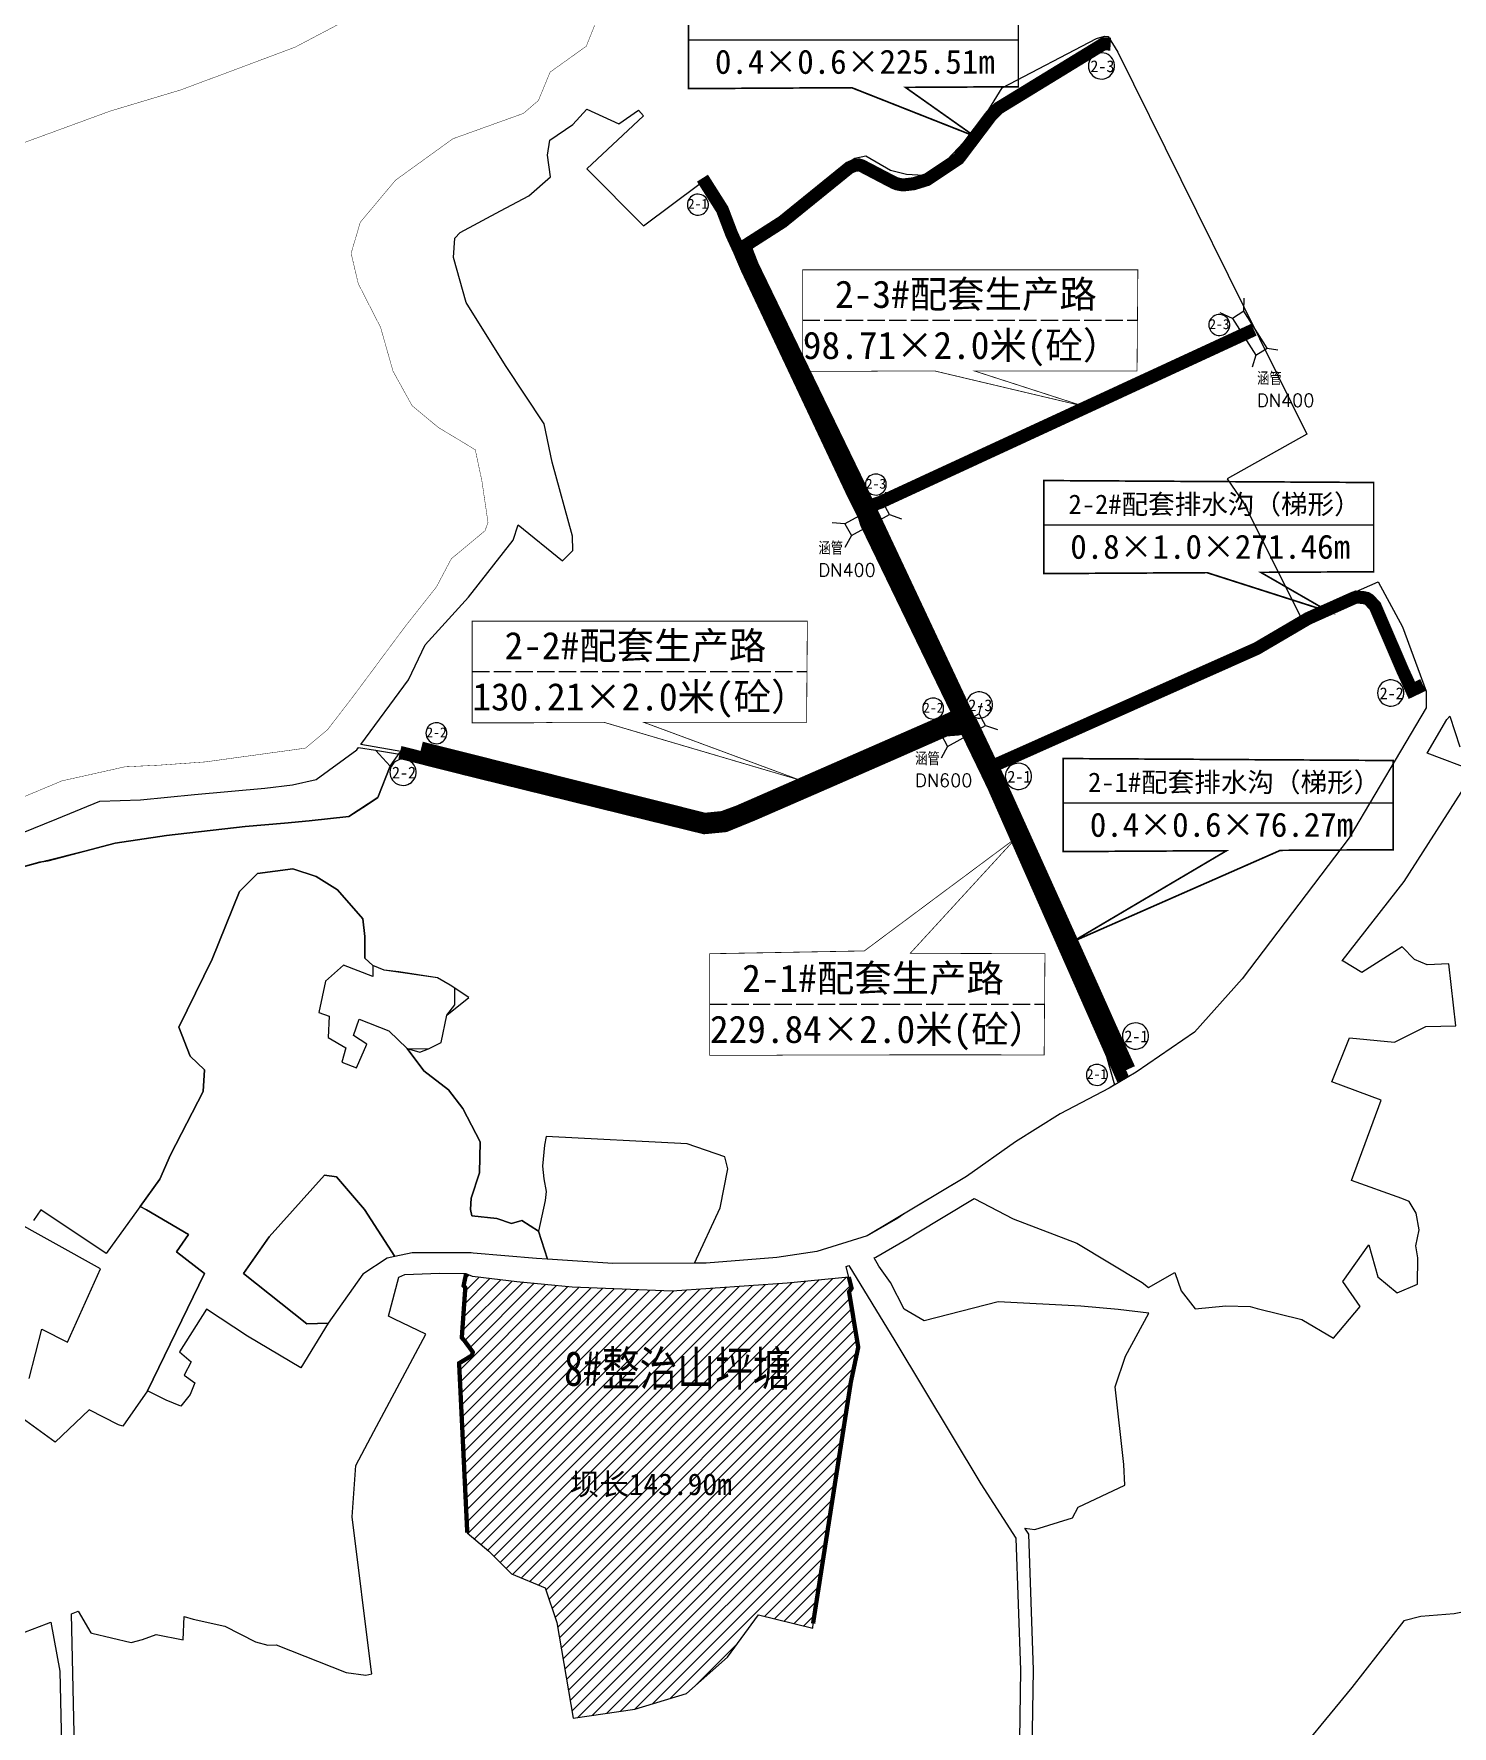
# Model space of a CAD drawing. Header units: millimetres. Extents: x 35444746 to 35449000, y 3482000 to 3488437.
# Drawn here: x 35446078.5 to 35446406.1, y 3483374.1 to 3483764.8 of the extents above; entities that cross this region are included whole.
import ezdxf
from ezdxf.enums import TextEntityAlignment as Align

# ---------------------------------------------------------------- set-up
doc = ezdxf.new("R2010")
doc.units = ezdxf.units.MM
doc.linetypes.add('X3', pattern=[5, 4, -1])
for name, color, linetype, true_color in [('0201.02格田整理', 7, 'X3', 0x99cc00), ('0203.02旱地整理', 9, 'Continuous', 0x808080), ('0204.02水田整理', 9, 'Continuous', 0x808080), ('0301.01生产道路工程标注', 6, 'X3', 0xff00ff), ('0301.02生产道路工程', 6, 'X3', 0xff00ff), ('0401.01渠道工程标注', 4, '732', 0x00ffff), ('0401.02渠道工程', 4, 'X3', 0x00ffff), ('0401.03涵管标注', 4, '732', 0x00ffff), ('0402.01山坪塘工程标注', 4, '732', 0x00ffff), ('0402.02山坪塘工程', 4, '732', 0x00ffff), ('0402.03山坪塘坝体', 4, '732', 0x00ffff)]:
    doc.layers.add(name, color=color, linetype=linetype, true_color=true_color)
doc.styles.add('FS', font='rs.shx', dxfattribs={"bigfont": 'fs.shx'})
doc.styles.add('宋体', font='')
doc.styles.get('宋体').set_extended_font_data('SimSun')
doc.linetypes.add('10421', pattern='A,2,[150,AAA.SHX,S=0.5,R=0,X=0,Y=0.5],1e-11', length=2)
doc.linetypes.add('732', pattern='A,9,-0.5,[162,AAA.SHX,S=1,R=0,X=0,Y=0],-0.5', length=10)

msp = doc.modelspace()

# ---------------------------------------------------------------- hatches: boundary and pattern name
at = {"layer": '0402.02山坪塘工程', "linetype": 'Continuous', "ltscale": 0.5}
h = msp.add_hatch(dxfattribs=at)
h.set_pattern_fill('ANSI31', color=256, scale=16, style=0)
h.set_pattern_definition([(45, (-12.1277, -26.9423), (-1.41421356237, 1.41421356237), [])])
h.paths.add_polyline_path([(35446178.343989, 3483478.473197), (35446177.776032, 3483475.77012), (35446178.168899, 3483475.301623), (35446177.359622, 3483463.754336), (35446177.942906, 3483463.106146), (35446179.903311, 3483460.432683), (35446179.68028, 3483459.639627), (35446176.739403, 3483457.859597), (35446178.62092, 3483418.720402), (35446183.618355, 3483414.479841), (35446188.833542, 3483409.257796), (35446196.577668, 3483405.965022), (35446199.323808, 3483397.952616), (35446203.104, 3483375.921), (35446217.348558, 3483377.94803), (35446229.256, 3483381.593), (35446238.723468, 3483389.968102), (35446245.876489, 3483399.7559), (35446258.403, 3483396.69), (35446258.487346, 3483397.747405), (35446267.211032, 3483453.464345), (35446268.92576, 3483461.557479), (35446266.803813, 3483474.334769), (35446267.391379, 3483475.1866), (35446266.745214, 3483477.768422), (35446252.519785, 3483476.379295), (35446225.950584, 3483474.504605), (35446202.827024, 3483475.389266), (35446190.088029, 3483476.622141), (35446184.265925, 3483477.349329), (35446179.82274, 3483477.885151)])

# ---------------------------------------------------------------- linework, layer by layer
at = {"layer": '0201.02格田整理', "color": 2, "linetype": 'ByBlock', "const_width": 0.1}
for points in [[(35446024.888, 3483720.909), (35446096.105, 3483746.99), (35446112.461, 3483751.894), (35446138.875, 3483761.776), (35446163.772, 3483774.887)], [(35446208.061, 3483766.852), (35446206.117, 3483761.984), (35446197.754, 3483756.004), (35446195.06, 3483749.461), (35446191.587, 3483746.466), (35446175.296, 3483740.614), (35446162.055, 3483731.052), (35446153.915, 3483721.346), (35446151.795, 3483714.168), (35446153.438, 3483707.167), (35446158.605, 3483697.05), (35446161.47, 3483686.945), (35446165.874, 3483678.989), (35446171.893, 3483673.985), (35446180.474, 3483668.79), (35446181.997, 3483661.621), (35446183.412, 3483652.012), (35446182.718, 3483650.095), (35446174.945, 3483643.637), (35446171.519, 3483637.157), (35446164.2, 3483627.891), (35446164.2, 3483627.891), (35446164.2, 3483627.891), (35446152.264, 3483611.843), (35446146.364, 3483604.169), (35446146.364, 3483604.169), (35446141.236, 3483599.897), (35446141.236, 3483599.897), (35446118.149, 3483596.72), (35446107.683, 3483595.979), (35446107.683, 3483595.979), (35446099.524, 3483595.581), (35446099.524, 3483595.581), (35446084.987, 3483592.332), (35446071.154, 3483586.545)]]:
    msp.add_lwpolyline(points, dxfattribs=at)
at = {"layer": '0201.02格田整理', "color": 2, "linetype": 'ByBlock'}
msp.add_lwpolyline([(35446072.624, 3483571.539), (35446081.403, 3483573.988), (35446097.308, 3483577.969), (35446099.699378, 3483578.3182), (35446109.169, 3483579.701), (35446127.312, 3483581.766), (35446136.40665, 3483582.607778), (35446142.092, 3483583.134), (35446151.296, 3483584.078), (35446155.570218, 3483586.907339), (35446157.946, 3483588.48), (35446160.8, 3483595.725), (35446163.064087, 3483598.925847), (35446165.045171, 3483598.838622), (35446153.999318, 3483600.774374), (35446165.082, 3483615.7), (35446168.909, 3483623.73), (35446178.898, 3483634.768), (35446189.209, 3483647.89), (35446190.386, 3483651.445), (35446200.63179, 3483643.121847), (35446202.98858, 3483645.548135), (35446202.892342, 3483648.849996), (35446198.246, 3483665.958), (35446196.407, 3483674.793), (35446187.421, 3483688.269), (35446178.387, 3483702.812), (35446178.387, 3483702.812), (35446178.387, 3483702.812), (35446175.472, 3483713.206), (35446175.762, 3483717.634), (35446175.762, 3483717.634), (35446175.762, 3483717.634), (35446175.762, 3483717.634), (35446176.945, 3483718.995), (35446186.309244, 3483723.959078), (35446192.87, 3483727.437), (35446197.85, 3483731.835), (35446197.116, 3483736.801), (35446197.693, 3483740.291), (35446203.022, 3483743.891), (35446206.248084, 3483747.464426), (35446213.642313, 3483744.061486), (35446218.177, 3483747.19), (35446219.299587, 3483745.945671), (35446206.229116, 3483733.694969), (35446219.306644, 3483720.499034), (35446232.406919, 3483730.316205), (35446236.633516, 3483723.822572), (35446240.532501, 3483714.394185), (35446241.925247, 3483716.151138), (35446248.917507, 3483721.153377), (35446251.363, 3483722.174), (35446264.718, 3483733.988), (35446268.153, 3483736.169), (35446270.683, 3483736.667), (35446276.348, 3483733.39), (35446280.11, 3483732.422), (35446283.987, 3483732.242), (35446288.209, 3483734.42), (35446294.467, 3483741.031), (35446296.892, 3483743.721), (35446302.202, 3483752.358), (35446323.929, 3483763.753), (35446325.841, 3483764.308), (35446326.628, 3483764.194), (35446328.864, 3483760.59), (35446372.572766, 3483672.422816), (35446354.155, 3483662.123), (35446358.014599, 3483656.43564), (35446371.002891, 3483630.347267), (35446389.006056, 3483638.331491), (35446389.006056, 3483638.331491), (35446394.641, 3483627.875), (35446400.118, 3483613.039), (35446400.118, 3483609.21587), (35446382.281703, 3483579.21746), (35446357.572, 3483546.619), (35446346.629, 3483534.32), (35446333.137, 3483525.099), (35446326.848, 3483521.377), (35446315.573, 3483515.428), (35446305.232, 3483508.976), (35446293.907, 3483500.987), (35446270.984, 3483487.28), (35446259.361, 3483483.656), (35446250.118, 3483482.308), (35446233.791, 3483480.997), (35446212.251, 3483480.87), (35446197.156, 3483481.87), (35446197.156, 3483481.87), (35446195.064219, 3483488.356811), (35446191.230717, 3483490.800559), (35446188.810885, 3483490.136308), (35446185.423782, 3483491.272638), (35446179.662414, 3483491.873345), (35446179.391708, 3483493.380365), (35446179.529822, 3483496.002448), (35446181.463421, 3483501.798627), (35446181.601535, 3483508.974851), (35446177.596223, 3483516.703108), (35446174.281514, 3483520.981252), (35446168.618832, 3483525.397386), (35446164.711663, 3483530.531607), (35446169.696353, 3483530.423332), (35446172.567966, 3483531.939183), (35446173.872026, 3483538.231819), (35446178.980504, 3483542.340307), (35446174.7027, 3483545.149201), (35446171.734689, 3483546.894467), (35446159.390231, 3483548.604213), (35446156.823567, 3483549.70336), (35446154.990226, 3483551.413107), (35446154.990226, 3483556.42026), (35446154.501333, 3483560.450406), (35446148.634682, 3483567.167306), (35446143.745785, 3483570.220446), (35446138.31308, 3483572.063395), (35446130.179079, 3483570.953205), (35446126.027178, 3483566.76906), (35446119.713947, 3483551.13557), (35446112.028238, 3483535.502098), (35446114.635896, 3483528.782439), (35446117.933279, 3483525.580182), (35446117.658777, 3483520.643289), (35446110.110334, 3483505.969753), (35446107.632, 3483500.361), (35446095.183266, 3483483.172333), (35446080.141815, 3483493.274144), (35446078.421414, 3483490.808254)], dxfattribs=at)
at = {"layer": '0203.02旱地整理', "color": 41}
for points in [[(35446308.966921, 3483358.825616), (35446309.42491, 3483387.039415), (35446308.312956, 3483418.417285), (35446307.419207, 3483419.792103), (35446309.738, 3483419.47), (35446318.429, 3483422.197), (35446319.746, 3483424.65), (35446330.468, 3483429.697), (35446330.287, 3483434.503), (35446328.282, 3483452.416), (35446330.624, 3483459.458), (35446336.05, 3483469.454), (35446328.998, 3483470.235), (35446320.365, 3483471.037), (35446301.221, 3483472.014), (35446284.16, 3483467.663), (35446279.552, 3483470.311), (35446276.383, 3483476.53), (35446273.673, 3483480.311), (35446272.596, 3483482.232), (35446272.991, 3483482.355), (35446280.666, 3483486.822), (35446282.14, 3483487.706), (35446295.679, 3483495.867), (35446304.712, 3483491.194), (35446319.417, 3483485.605), (35446334.498, 3483476.476), (35446335.998, 3483475.345), (35446342.079, 3483478.783), (35446343.535, 3483474.577), (35446346.754, 3483470.451), (35446353.823, 3483471.08), (35446359.413, 3483470.956), (35446361.053, 3483470.515), (35446371.41, 3483467.935), (35446378.704, 3483463.632), (35446384.886, 3483470.981), (35446380.816, 3483476.754), (35446386.878, 3483485.237), (35446388.972, 3483477.816), (35446393.376, 3483474.103), (35446398.123, 3483476.097), (35446398.213, 3483482.187), (35446397.73, 3483484.984), (35446398.454, 3483488.663), (35446397.827, 3483492.521), (35446396.138, 3483495.222), (35446394.497, 3483495.897), (35446382.876, 3483500.094), (35446389.727, 3483518.634), (35446378.351, 3483522.875), (35446382.382, 3483533), (35446392.818, 3483531.994), (35446400.008, 3483535.586), (35446406.953, 3483535.749), (35446405.319, 3483550.117), (35446400.335, 3483549.872), (35446397.394, 3483551.097), (35446394.534, 3483554.036), (35446385.231, 3483548.114), (35446380.915, 3483550.667), (35446380.694, 3483550.799), (35446394.992, 3483569.124), (35446411.342, 3483594.555), (35446400.306, 3483598.727), (35446404.889, 3483606.489), (35446405.607, 3483607.254), (35446407.88, 3483600.201)], [(35446308.966921, 3483358.825616), (35446309.42491, 3483387.039415), (35446308.312956, 3483418.417285), (35446307.419207, 3483419.792103), (35446309.738, 3483419.47), (35446318.429, 3483422.197), (35446319.746, 3483424.65), (35446330.468, 3483429.697), (35446330.287, 3483434.503), (35446328.282, 3483452.416), (35446330.624, 3483459.458), (35446336.05, 3483469.454), (35446328.998, 3483470.235), (35446320.365, 3483471.037), (35446301.221, 3483472.014), (35446284.16, 3483467.663), (35446279.552, 3483470.311), (35446276.383, 3483476.53), (35446273.673, 3483480.311), (35446272.596, 3483482.232), (35446272.991, 3483482.355), (35446280.666, 3483486.822), (35446282.14, 3483487.706), (35446295.679, 3483495.867), (35446304.712, 3483491.194), (35446319.417, 3483485.605), (35446334.498, 3483476.476), (35446335.998, 3483475.345), (35446342.079, 3483478.783), (35446343.535, 3483474.577), (35446346.754, 3483470.451), (35446353.823, 3483471.08), (35446359.413, 3483470.956), (35446361.053, 3483470.515), (35446371.41, 3483467.935), (35446378.704, 3483463.632), (35446384.886, 3483470.981), (35446380.816, 3483476.754), (35446386.878, 3483485.237), (35446388.972, 3483477.816), (35446393.376, 3483474.103), (35446398.123, 3483476.097), (35446398.213, 3483482.187), (35446397.73, 3483484.984), (35446398.454, 3483488.663), (35446397.827, 3483492.521), (35446396.138, 3483495.222), (35446394.497, 3483495.897), (35446382.876, 3483500.094), (35446389.727, 3483518.634), (35446378.351, 3483522.875), (35446382.382, 3483533), (35446392.818, 3483531.994), (35446400.008, 3483535.586), (35446406.953, 3483535.749), (35446405.319, 3483550.117), (35446400.335, 3483549.872), (35446397.394, 3483551.097), (35446394.534, 3483554.036), (35446385.231, 3483548.114), (35446380.915, 3483550.667), (35446380.694, 3483550.799), (35446394.992, 3483569.124), (35446411.342, 3483594.555), (35446400.306, 3483598.727), (35446404.889, 3483606.489), (35446405.607, 3483607.254), (35446407.88, 3483600.201)], [(35446075.645, 3483580.246), (35446083.851, 3483583.584), (35446093.752, 3483587.624), (35446103.125, 3483587.97), (35446115.61, 3483589.169), (35446131.878, 3483590.641), (35446138.291, 3483591.407), (35446143.727, 3483592.624), (35446153.111, 3483599.516), (35446153.485096, 3483600.045938), (35446157.424465, 3483599.419396), (35446160.8, 3483595.725), (35446157.946, 3483588.48), (35446151.296, 3483584.078), (35446142.092, 3483583.134), (35446136.406, 3483582.607), (35446127.312, 3483581.766), (35446109.169, 3483579.701), (35446097.308, 3483577.969), (35446081.812, 3483573.861), (35446079.809, 3483573.543), (35446072.624, 3483571.539)], [(35446075.645, 3483580.246), (35446083.851, 3483583.584), (35446093.752, 3483587.624), (35446103.125, 3483587.97), (35446115.61, 3483589.169), (35446131.878, 3483590.641), (35446138.291, 3483591.407), (35446143.727, 3483592.624), (35446153.111, 3483599.516), (35446153.485096, 3483600.045938), (35446157.424465, 3483599.419396), (35446160.8, 3483595.725), (35446157.946, 3483588.48), (35446151.296, 3483584.078), (35446142.092, 3483583.134), (35446136.406, 3483582.607), (35446127.312, 3483581.766), (35446109.169, 3483579.701), (35446097.308, 3483577.969), (35446081.812, 3483573.861), (35446079.809, 3483573.543), (35446072.624, 3483571.539)], [(35446604.581955, 3483390.678109), (35446595.149905, 3483386.77238), (35446575.121904, 3483381.74596), (35446568.628089, 3483379.005207), (35446564.787129, 3483380.650092), (35446559.032891, 3483388.717068), (35446545.535788, 3483397.116618), (35446536.302961, 3483402.251884), (35446520.404964, 3483407.571899), (35446503.974946, 3483413.479238), (35446491.26172, 3483410.616948), (35446477.565939, 3483408.080985), (35446461.835978, 3483404.281093), (35446457.56379, 3483403.248975), (35446435.867862, 3483400.648008), (35446428.642617, 3483401.042896), (35446422.412136, 3483399.351431), (35446418.733029, 3483400.515073), (35446415.460081, 3483401.7996), (35446406.59155, 3483399.999962), (35446398.891666, 3483399.34292), (35446394.927822, 3483398.392138), (35446382.93975, 3483382.956207), (35446366.814823, 3483363.417167)], [(35446604.581955, 3483390.678109), (35446595.149905, 3483386.77238), (35446575.121904, 3483381.74596), (35446568.628089, 3483379.005207), (35446564.787129, 3483380.650092), (35446559.032891, 3483388.717068), (35446545.535788, 3483397.116618), (35446536.302961, 3483402.251884), (35446520.404964, 3483407.571899), (35446503.974946, 3483413.479238), (35446491.26172, 3483410.616948), (35446477.565939, 3483408.080985), (35446461.835978, 3483404.281093), (35446457.56379, 3483403.248975), (35446435.867862, 3483400.648008), (35446428.642617, 3483401.042896), (35446422.412136, 3483399.351431), (35446418.733029, 3483400.515073), (35446415.460081, 3483401.7996), (35446406.59155, 3483399.999962), (35446398.891666, 3483399.34292), (35446394.927822, 3483398.392138), (35446382.93975, 3483382.956207), (35446366.814823, 3483363.417167)]]:
    msp.add_lwpolyline(points, dxfattribs=at)
for points in [[(35446156.823567, 3483549.70336), (35446156.79238, 3483547.149746), (35446150.014, 3483549.819), (35446145.89, 3483546.073), (35446144.352, 3483538.863), (35446146.747, 3483538.018), (35446146.512, 3483533.045), (35446150.58, 3483530.696), (35446149.625, 3483527.395), (35446153.062, 3483526.096), (35446155.445, 3483531.551), (35446152.382, 3483533.519), (35446153.635, 3483537.317), (35446160.486, 3483534.646), (35446164.712, 3483530.532), (35446168.61917, 3483525.397779), (35446174.281851, 3483520.981644), (35446177.596561, 3483516.703501), (35446181.601872, 3483508.975244), (35446181.463758, 3483501.79902), (35446179.530159, 3483496.00284), (35446179.392045, 3483493.380758), (35446179.662414, 3483491.873345), (35446185.423782, 3483491.272638), (35446188.810885, 3483490.136308), (35446191.230717, 3483490.800559), (35446195.064219, 3483488.356811), (35446197.156, 3483481.87), (35446194.61, 3483482.077), (35446179.983, 3483483.262), (35446179.549, 3483483.372), (35446165.878, 3483483.328), (35446161.86, 3483482.488), (35446154.883, 3483493.381), (35446148.434, 3483500.884), (35446145.675, 3483501.284), (35446132.871, 3483487.069), (35446126.95, 3483478.559), (35446141.589, 3483466.968), (35446146.496, 3483467.144), (35446140.155, 3483456.787), (35446127.89, 3483464.109), (35446118.354, 3483470.316), (35446112.169, 3483460.49), (35446114.853, 3483458.162), (35446113.232, 3483455.12), (35446115.714, 3483453.304), (35446114.599, 3483450.667), (35446112.469, 3483447.978), (35446109.076, 3483449.345), (35446104.748, 3483451.456), (35446117.941, 3483478.548), (35446111.489, 3483483.61), (35446114.229, 3483487.56), (35446104.564, 3483493.295), (35446103.073042, 3483494.06619), (35446107.632, 3483500.361), (35446110.110334, 3483505.969753), (35446117.658777, 3483520.643289), (35446117.933279, 3483525.580182), (35446114.635897, 3483528.782439), (35446112.028238, 3483535.502098), (35446119.713947, 3483551.13557), (35446126.027178, 3483566.76906), (35446130.179079, 3483570.953205), (35446138.31308, 3483572.063395), (35446143.745785, 3483570.220446), (35446148.634682, 3483567.167306), (35446154.501333, 3483560.450406), (35446154.990226, 3483556.42026), (35446154.990226, 3483551.413107)], [(35446156.823567, 3483549.70336), (35446156.79238, 3483547.149746), (35446150.014, 3483549.819), (35446145.89, 3483546.073), (35446144.352, 3483538.863), (35446146.747, 3483538.018), (35446146.512, 3483533.045), (35446150.58, 3483530.696), (35446149.625, 3483527.395), (35446153.062, 3483526.096), (35446155.445, 3483531.551), (35446152.382, 3483533.519), (35446153.635, 3483537.317), (35446160.486, 3483534.646), (35446164.712, 3483530.532), (35446168.61917, 3483525.397779), (35446174.281851, 3483520.981644), (35446177.596561, 3483516.703501), (35446181.601872, 3483508.975244), (35446181.463758, 3483501.79902), (35446179.530159, 3483496.00284), (35446179.392045, 3483493.380758), (35446179.662414, 3483491.873345), (35446185.423782, 3483491.272638), (35446188.810885, 3483490.136308), (35446191.230717, 3483490.800559), (35446195.064219, 3483488.356811), (35446197.156, 3483481.87), (35446194.61, 3483482.077), (35446179.983, 3483483.262), (35446179.549, 3483483.372), (35446165.878, 3483483.328), (35446161.86, 3483482.488), (35446154.883, 3483493.381), (35446148.434, 3483500.884), (35446145.675, 3483501.284), (35446132.871, 3483487.069), (35446126.95, 3483478.559), (35446141.589, 3483466.968), (35446146.496, 3483467.144), (35446140.155, 3483456.787), (35446127.89, 3483464.109), (35446118.354, 3483470.316), (35446112.169, 3483460.49), (35446114.853, 3483458.162), (35446113.232, 3483455.12), (35446115.714, 3483453.304), (35446114.599, 3483450.667), (35446112.469, 3483447.978), (35446109.076, 3483449.345), (35446104.748, 3483451.456), (35446117.941, 3483478.548), (35446111.489, 3483483.61), (35446114.229, 3483487.56), (35446104.564, 3483493.295), (35446103.073042, 3483494.06619), (35446107.632, 3483500.361), (35446110.110334, 3483505.969753), (35446117.658777, 3483520.643289), (35446117.933279, 3483525.580182), (35446114.635897, 3483528.782439), (35446112.028238, 3483535.502098), (35446119.713947, 3483551.13557), (35446126.027178, 3483566.76906), (35446130.179079, 3483570.953205), (35446138.31308, 3483572.063395), (35446143.745785, 3483570.220446), (35446148.634682, 3483567.167306), (35446154.501333, 3483560.450406), (35446154.990226, 3483556.42026), (35446154.990226, 3483551.413107)], [(35446161.86, 3483482.488), (35446160.141, 3483482.128), (35446154.47, 3483478.457), (35446146.496, 3483467.144), (35446141.589, 3483466.968), (35446126.95, 3483478.559), (35446132.871, 3483487.069), (35446145.675, 3483501.284), (35446148.434, 3483500.884), (35446154.883, 3483493.381)], [(35446161.86, 3483482.488), (35446160.141, 3483482.128), (35446154.47, 3483478.457), (35446146.496, 3483467.144), (35446141.589, 3483466.968), (35446126.95, 3483478.559), (35446132.871, 3483487.069), (35446145.675, 3483501.284), (35446148.434, 3483500.884), (35446154.883, 3483493.381)]]:
    msp.add_lwpolyline(points, close=True, dxfattribs=at)
at = {"layer": '0204.02水田整理', "color": 51}
for points in [[(35446072.624, 3483571.539), (35446079.809, 3483573.543), (35446081.812, 3483573.861), (35446097.308, 3483577.969), (35446109.169, 3483579.701), (35446127.312, 3483581.766), (35446136.406, 3483582.607), (35446142.092, 3483583.134), (35446151.296, 3483584.078), (35446157.946, 3483588.48), (35446160.8, 3483595.725), (35446157.424465, 3483599.419396), (35446162.966246, 3483598.537997), (35446178.141648, 3483594.709796), (35446199.927696, 3483589.344169), (35446218.669244, 3483584.71987), (35446233.339927, 3483581.114647), (35446238.27367, 3483581.592493), (35446244.672982, 3483584.204743), (35446261.545521, 3483591.548314), (35446277.776278, 3483598.645783), (35446289.215275, 3483603.68771), (35446291.93781, 3483603.903465), (35446292.791998, 3483604.079172), (35446297.772217, 3483593.790237), (35446299.353204, 3483590.483966), (35446326.111036, 3483529.097781), (35446326.298664, 3483528.716105), (35446328.131165, 3483522.160334), (35446326.848, 3483521.377), (35446315.573, 3483515.428), (35446305.232, 3483508.976), (35446293.907, 3483500.987), (35446279.404, 3483492.245), (35446278.054, 3483491.34), (35446270.984, 3483487.28), (35446259.361, 3483483.656), (35446250.118, 3483482.308), (35446233.791, 3483480.997), (35446231.361, 3483480.983), (35446231.095845, 3483480.981485), (35446237.036616, 3483493.776188), (35446238.818195, 3483502.781717), (35446238.15, 3483505.513), (35446229.447323, 3483508.526746), (35446196.823006, 3483510.179777), (35446196.456344, 3483508.225766), (35446195.967451, 3483503.340754), (35446196.334113, 3483500.409737), (35446196.823006, 3483497.47872), (35446196.578544, 3483495.402585), (35446195.064219, 3483488.356811), (35446191.230717, 3483490.800559), (35446188.810885, 3483490.136308), (35446185.423782, 3483491.272638), (35446179.662414, 3483491.873345), (35446179.392045, 3483493.380758), (35446179.530159, 3483496.00284), (35446181.463758, 3483501.79902), (35446181.601872, 3483508.975244), (35446177.596561, 3483516.703501), (35446174.281851, 3483520.981644), (35446168.61917, 3483525.397779), (35446164.712, 3483530.532), (35446167.692, 3483529.665), (35446169.696, 3483530.423), (35446172.568, 3483531.939), (35446173.872, 3483538.232), (35446175.73, 3483540.614), (35446175.720962, 3483544.464307), (35446174.7027, 3483545.149201), (35446171.734689, 3483546.894467), (35446162.81248, 3483548.237843), (35446159.390231, 3483548.604213), (35446156.823567, 3483549.70336), (35446154.990226, 3483551.413107), (35446154.990226, 3483556.42026), (35446154.501333, 3483560.450406), (35446148.634682, 3483567.167306), (35446143.745785, 3483570.220446), (35446138.31308, 3483572.063395), (35446130.179079, 3483570.953205), (35446126.027178, 3483566.76906), (35446119.713947, 3483551.13557), (35446112.028238, 3483535.502098), (35446114.635897, 3483528.782439), (35446117.933279, 3483525.580182), (35446117.658777, 3483520.643289), (35446110.110334, 3483505.969753), (35446107.632, 3483500.361), (35446103.073042, 3483494.06619), (35446104.564, 3483493.295), (35446114.229, 3483487.56), (35446111.489, 3483483.61), (35446117.941, 3483478.548), (35446104.748, 3483451.456), (35446099.042, 3483443.313), (35446098.029, 3483443.667), (35446091.267, 3483447.103), (35446083.437, 3483439.645), (35446074.931, 3483445.826)], [(35446077.437, 3483454.332), (35446080.383, 3483465.749), (35446086.275, 3483462.716), (35446093.879, 3483479.62), (35446072.04, 3483491.822)], [(35446088.669147, 3483334.45981), (35446087.232497, 3483399.977332), (35446088.744, 3483400.606), (35446091.705, 3483395.572), (35446091.901, 3483395.528), (35446101.012, 3483393.379), (35446103.608, 3483394.05), (35446106.772, 3483395.181), (35446112.985, 3483394.013), (35446113.236, 3483399.348), (35446115.3, 3483398.749), (35446122.591, 3483397.17), (35446129.69, 3483393.546), (35446132.545, 3483392.776), (35446134.474, 3483392.853), (35446150.623, 3483386.467), (35446155.2, 3483385.845), (35446156.586, 3483386.148), (35446156.429, 3483387.128), (35446152.032, 3483422.391), (35446152.86, 3483434.269), (35446157.026, 3483442.058), (35446169.071, 3483464.58), (35446161.811, 3483468.032), (35446160.418, 3483468.694), (35446162.791, 3483477.721), (35446164.212, 3483478.366), (35446172.236, 3483478.643), (35446178.359654, 3483478.547752), (35446177.776032, 3483475.77012), (35446178.168899, 3483475.301623), (35446177.359622, 3483463.754336), (35446177.942906, 3483463.106146), (35446179.903311, 3483460.432683), (35446179.68028, 3483459.639627), (35446176.739403, 3483457.859597), (35446178.62092, 3483418.720402), (35446183.618355, 3483414.479841), (35446188.833542, 3483409.257796), (35446196.577668, 3483405.965022), (35446199.323808, 3483397.952616), (35446203.104, 3483375.921), (35446217.348558, 3483377.94803), (35446229.256, 3483381.593), (35446238.723468, 3483389.968102), (35446245.876489, 3483399.7559), (35446258.403, 3483396.69), (35446258.487346, 3483397.747405), (35446267.211032, 3483453.464345), (35446268.92576, 3483461.557479), (35446266.803813, 3483474.334769), (35446267.391379, 3483475.1866), (35446266.132517, 3483480.216522), (35446266.756328, 3483480.411042), (35446277.37846, 3483462.995023), (35446297.203401, 3483430.002453), (35446305.344301, 3483417.47965), (35446306.424048, 3483387.010619), (35446305.990294, 3483360.289866)], [(35446068.404, 3483392.757), (35446081.465, 3483397.704), (35446082.442131, 3483398.073914), (35446084.522366, 3483386.726834), (35446085.724048, 3483331.923152)]]:
    msp.add_lwpolyline(points, dxfattribs=at)
at = {"layer": '0301.01生产道路工程标注'}
for p, q in [((35446256.07415, 3483698.73403, 166.192687), (35446333.322616, 3483698.754057, 166.192687)), ((35446179.743793, 3483617.582265, 733.922366), (35446256.992259, 3483617.602292, 733.922366)), ((35446234.618939, 3483540.793568, 166.192687), (35446311.867405, 3483540.813595, 166.192687))]:
    msp.add_line(p, q, dxfattribs=at)
at = {"layer": '0301.01生产道路工程标注', "linetype": 'Continuous'}
for points in [[(35446233.117074, 3483723.308373), (35446233.42896, 3483723.52507), (35446233.709564, 3483723.796258), (35446233.943034, 3483724.108946), (35446234.123321, 3483724.455036), (35446234.245756, 3483724.825564), (35446234.30717, 3483725.210934), (35446234.30597, 3483725.601165), (35446234.242189, 3483725.98615), (35446234.117478, 3483726.355919), (35446233.935066, 3483726.700894), (35446233.699679, 3483727.01214), (35446233.417412, 3483727.281598), (35446233.095577, 3483727.502287), (35446232.742508, 3483727.668493), (35446232.36735, 3483727.77591), (35446231.97982, 3483727.821756), (35446231.589953, 3483727.804844), (35446231.207849, 3483727.725613), (35446230.843402, 3483727.586113), (35446230.506051, 3483727.389959), (35446230.204536, 3483727.14223), (35446229.946662, 3483726.849342), (35446229.739111, 3483726.518882), (35446229.587257, 3483726.159407), (35446229.495033, 3483725.780229), (35446229.464828, 3483725.391166), (35446229.497425, 3483725.002297), (35446229.591978, 3483724.623692), (35446229.746039, 3483724.265158), (35446229.955618, 3483723.93598), (35446230.215287, 3483723.644683), (35446230.518321, 3483723.398812), (35446230.85687, 3483723.204736), (35446231.222168, 3483723.067479), (35446231.604753, 3483722.990599), (35446231.994715, 3483722.976084), (35446232.381957, 3483723.024312), (35446232.756447, 3483723.134033), (35446233.099054, 3483723.297895)], [(35446353.548937, 3483695.525371), (35446353.860822, 3483695.742068), (35446354.141427, 3483696.013256), (35446354.374896, 3483696.325944), (35446354.555184, 3483696.672034), (35446354.677619, 3483697.042562), (35446354.739033, 3483697.427932), (35446354.737833, 3483697.818163), (35446354.674052, 3483698.203148), (35446354.54934, 3483698.572917), (35446354.366928, 3483698.917892), (35446354.131542, 3483699.229138), (35446353.849275, 3483699.498596), (35446353.52744, 3483699.719285), (35446353.174371, 3483699.885491), (35446352.799213, 3483699.992908), (35446352.411682, 3483700.038754), (35446352.021816, 3483700.021842), (35446351.639712, 3483699.942611), (35446351.275265, 3483699.803112), (35446350.937914, 3483699.606957), (35446350.636398, 3483699.359228), (35446350.378525, 3483699.066341), (35446350.170974, 3483698.73588), (35446350.01912, 3483698.376406), (35446349.926896, 3483697.997227), (35446349.896691, 3483697.608164), (35446349.929287, 3483697.219295), (35446350.023841, 3483696.84069), (35446350.177902, 3483696.482156), (35446350.38748, 3483696.152978), (35446350.64715, 3483695.861681), (35446350.950183, 3483695.615811), (35446351.288733, 3483695.421734), (35446351.65403, 3483695.284477), (35446352.036615, 3483695.207597), (35446352.426578, 3483695.193082), (35446352.813819, 3483695.24131), (35446353.18831, 3483695.351032), (35446353.530917, 3483695.514893)], [(35446274.223727, 3483658.675548), (35446274.535613, 3483658.892246), (35446274.816218, 3483659.163433), (35446275.049687, 3483659.476121), (35446275.229974, 3483659.822211), (35446275.35241, 3483660.192739), (35446275.413824, 3483660.57811), (35446275.412624, 3483660.96834), (35446275.348843, 3483661.353325), (35446275.224131, 3483661.723095), (35446275.041719, 3483662.068069), (35446274.806332, 3483662.379316), (35446274.524066, 3483662.648773), (35446274.202231, 3483662.869463), (35446273.849161, 3483663.035668), (35446273.474003, 3483663.143085), (35446273.086473, 3483663.188931), (35446272.696607, 3483663.17202), (35446272.314502, 3483663.092788), (35446271.950055, 3483662.953289), (35446271.612705, 3483662.757134), (35446271.311189, 3483662.509405), (35446271.053316, 3483662.216518), (35446270.845764, 3483661.886057), (35446270.693911, 3483661.526583), (35446270.601687, 3483661.147404), (35446270.571482, 3483660.758341), (35446270.604078, 3483660.369472), (35446270.698631, 3483659.990868), (35446270.852692, 3483659.632334), (35446271.062271, 3483659.303155), (35446271.321941, 3483659.011858), (35446271.624974, 3483658.765988), (35446271.963524, 3483658.571911), (35446272.328821, 3483658.434655), (35446272.711406, 3483658.357774), (35446273.101369, 3483658.343259), (35446273.48861, 3483658.391488), (35446273.863101, 3483658.501209), (35446274.205708, 3483658.665071)], [(35446287.460439, 3483606.956825), (35446287.772324, 3483607.173522), (35446288.052929, 3483607.44471), (35446288.286398, 3483607.757398), (35446288.466686, 3483608.103488), (35446288.589121, 3483608.474016), (35446288.650535, 3483608.859386), (35446288.649335, 3483609.249617), (35446288.585554, 3483609.634602), (35446288.460842, 3483610.004372), (35446288.27843, 3483610.349346), (35446288.043044, 3483610.660593), (35446287.760777, 3483610.93005), (35446287.438942, 3483611.15074), (35446287.085873, 3483611.316945), (35446286.710715, 3483611.424362), (35446286.323184, 3483611.470208), (35446285.933318, 3483611.453297), (35446285.551214, 3483611.374065), (35446285.186767, 3483611.234566), (35446284.849416, 3483611.038411), (35446284.5479, 3483610.790682), (35446284.290027, 3483610.497795), (35446284.082476, 3483610.167334), (35446283.930622, 3483609.80786), (35446283.838398, 3483609.428681), (35446283.808193, 3483609.039618), (35446283.840789, 3483608.650749), (35446283.935343, 3483608.272144), (35446284.089404, 3483607.913611), (35446284.298982, 3483607.584432), (35446284.558652, 3483607.293135), (35446284.861685, 3483607.047265), (35446285.200235, 3483606.853188), (35446285.565532, 3483606.715932), (35446285.948117, 3483606.639051), (35446286.33808, 3483606.624536), (35446286.725321, 3483606.672765), (35446287.099812, 3483606.782486), (35446287.442419, 3483606.946348)], [(35446172.721674, 3483601.255139), (35446173.03356, 3483601.471837), (35446173.314164, 3483601.743025), (35446173.547634, 3483602.055713), (35446173.727921, 3483602.401802), (35446173.850357, 3483602.77233), (35446173.91177, 3483603.157701), (35446173.910571, 3483603.547932), (35446173.846789, 3483603.932917), (35446173.722078, 3483604.302686), (35446173.539666, 3483604.647661), (35446173.304279, 3483604.958907), (35446173.022013, 3483605.228365), (35446172.700177, 3483605.449054), (35446172.347108, 3483605.61526), (35446171.97195, 3483605.722677), (35446171.58442, 3483605.768523), (35446171.194554, 3483605.751611), (35446170.812449, 3483605.672379), (35446170.448002, 3483605.53288), (35446170.110652, 3483605.336726), (35446169.809136, 3483605.088997), (35446169.551263, 3483604.796109), (35446169.343711, 3483604.465649), (35446169.191857, 3483604.106174), (35446169.099633, 3483603.726995), (35446169.069428, 3483603.337933), (35446169.102025, 3483602.949063), (35446169.196578, 3483602.570459), (35446169.350639, 3483602.211925), (35446169.560218, 3483601.882747), (35446169.819887, 3483601.59145), (35446170.122921, 3483601.345579), (35446170.46147, 3483601.151503), (35446170.826768, 3483601.014246), (35446171.209353, 3483600.937365), (35446171.599316, 3483600.922851), (35446171.986557, 3483600.971079), (35446172.361047, 3483601.0808), (35446172.703655, 3483601.244662)], [(35446325.272817, 3483522.355657), (35446325.584703, 3483522.572354), (35446325.865308, 3483522.843542), (35446326.098777, 3483523.15623), (35446326.279064, 3483523.50232), (35446326.4015, 3483523.872848), (35446326.462914, 3483524.258218), (35446326.461714, 3483524.648449), (35446326.397933, 3483525.033434), (35446326.273221, 3483525.403203), (35446326.090809, 3483525.748178), (35446325.855422, 3483526.059424), (35446325.573156, 3483526.328882), (35446325.251321, 3483526.549572), (35446324.898251, 3483526.715777), (35446324.523093, 3483526.823194), (35446324.135563, 3483526.86904), (35446323.745697, 3483526.852128), (35446323.363592, 3483526.772897), (35446322.999146, 3483526.633398), (35446322.661795, 3483526.437243), (35446322.360279, 3483526.189514), (35446322.102406, 3483525.896627), (35446321.894855, 3483525.566166), (35446321.743001, 3483525.206692), (35446321.650777, 3483524.827513), (35446321.620572, 3483524.43845), (35446321.653168, 3483524.049581), (35446321.747721, 3483523.670976), (35446321.901783, 3483523.312443), (35446322.111361, 3483522.983264), (35446322.371031, 3483522.691967), (35446322.674064, 3483522.446097), (35446323.012614, 3483522.25202), (35446323.377911, 3483522.114763), (35446323.760496, 3483522.037883), (35446324.150459, 3483522.023368), (35446324.5377, 3483522.071596), (35446324.912191, 3483522.181318), (35446325.254798, 3483522.345179)]]:
    msp.add_lwpolyline(points, dxfattribs=at)
at = {"layer": '0301.01生产道路工程标注', "const_width": 0.18, "flags": 128}
for points in [[(35446333.508604, 3483710.357968), (35446333.508604, 3483710.357968), (35446333.508604, 3483710.357968), (35446256.07415, 3483710.357968), (35446256.07415, 3483693.820237), (35446256.07415, 3483693.820237), (35446256.07415, 3483691.383695), (35446256.07415, 3483686.902594), (35446266.776132, 3483686.902594), (35446270.235789, 3483686.902594), (35446270.235789, 3483686.902594), (35446275.1562, 3483686.992519), (35446286.581124, 3483686.997738), (35446320.927907, 3483678.875423), (35446295.739024, 3483687.001921), (35446315.536266, 3483687.010964), (35446333.322616, 3483686.992396), (35446333.508604, 3483710.357968)], [(35446280.945038, 3483552.530362), (35446305.434998, 3483579.201688), (35446270.329219, 3483553.069176), (35446234.618939, 3483552.417507), (35446234.618939, 3483535.879776), (35446234.618939, 3483535.879776), (35446234.618939, 3483533.443234), (35446234.618939, 3483528.962132), (35446245.320921, 3483528.962132), (35446248.780579, 3483528.962132), (35446248.780579, 3483528.962132), (35446253.700989, 3483529.052057), (35446294.081056, 3483529.070503), (35446311.867405, 3483529.051935), (35446312.053394, 3483552.417507)]]:
    msp.add_lwpolyline(points, close=True, dxfattribs=at)
at = {"layer": '0301.01生产道路工程标注', "const_width": 0.18, "elevation": 567.729678, "flags": 128}
msp.add_lwpolyline([(35446257.178248, 3483629.206204), (35446257.178248, 3483629.206204), (35446257.178248, 3483629.206204), (35446179.743793, 3483629.206204), (35446179.743793, 3483612.668472), (35446179.743793, 3483612.668472), (35446179.743793, 3483610.231931), (35446179.743793, 3483605.750829), (35446190.445775, 3483605.750829), (35446193.905433, 3483605.750829), (35446193.905433, 3483605.750829), (35446198.825843, 3483605.840754), (35446210.250767, 3483605.845973), (35446255.456958, 3483592.517137), (35446219.408667, 3483605.850156), (35446239.20591, 3483605.8592), (35446256.992259, 3483605.840632), (35446257.178248, 3483629.206204)], close=True, dxfattribs=at)
at = {"layer": '0301.02生产道路工程', "linetype": 'Continuous', "const_width": 3, "flags": 128}
msp.add_lwpolyline([(35446330.118697, 3483523.373664), (35446330.118697, 3483523.373664), (35446330.118697, 3483523.373664), (35446300.262913, 3483590.899581), (35446298.673354, 3483594.223778), (35446270.744341, 3483651.924008), (35446270.30049, 3483653.492443), (35446267.438987, 3483659.274664), (35446243.137676, 3483710.818672), (35446241.447063, 3483714.79891), (35446239.680931, 3483718.633709), (35446237.532137, 3483724.272692), (35446232.943696, 3483731.516073)], dxfattribs=at)
at = {"layer": '0301.02生产道路工程', "linetype": 'Continuous', "const_width": 3, "elevation": 567.729678, "flags": 128}
for points in [[(35446360.314423, 3483696.522009), (35446274.337678, 3483656.804814), (35446274.167771, 3483656.710865), (35446270.575867, 3483655.457405)], [(35446291.302996, 3483607.15539), (35446288.469498, 3483605.86212), (35446241.268077, 3483585.220889), (35446237.588542, 3483583.877065), (35446233.463951, 3483583.469359), (35446167.983865, 3483599.920714)]]:
    msp.add_lwpolyline(points, dxfattribs=at)
at = {"layer": '0401.01渠道工程标注'}
for p, q in [((35446229.696008, 3483763.464077, 178.545525), (35446305.904025, 3483763.483834, 178.545525)), ((35446311.769743, 3483651.470416, 746.275204), (35446387.97776, 3483651.490173, 746.275204)), ((35446316.287842, 3483587.274386, 746.275204), (35446392.495858, 3483587.294143, 746.275204))]:
    msp.add_line(p, q, dxfattribs=at)
at = {"layer": '0401.01渠道工程标注', "linetype": 'Continuous', "const_width": 0.37679, "flags": 128}
msp.add_lwpolyline([(35446305.904025, 3483752.630793), (35446279.820453, 3483752.480927), (35446295.728022, 3483741.239759), (35446267.423724, 3483752.4097), (35446229.696008, 3483752.192932), (35446229.696008, 3483773.687947), (35446305.904025, 3483773.227364)], close=True, dxfattribs=at)
at = {"layer": '0401.01渠道工程标注', "linetype": 'Continuous', "elevation": 80518.069}
for points in [[(35446326.641271, 3483754.819433), (35446327.031128, 3483755.090305), (35446327.381884, 3483755.42929), (35446327.673721, 3483755.82015), (35446327.89908, 3483756.252762), (35446328.052124, 3483756.715922), (35446328.128891, 3483757.197635), (35446328.127391, 3483757.685424), (35446328.047665, 3483758.166655), (35446327.891775, 3483758.628866), (35446327.66376, 3483759.060085), (35446327.369527, 3483759.449143), (35446327.016694, 3483759.785965), (35446326.6144, 3483760.061827), (35446326.173063, 3483760.269584), (35446325.704116, 3483760.403855), (35446325.219703, 3483760.461162), (35446324.73237, 3483760.440023), (35446324.25474, 3483760.340983), (35446323.799181, 3483760.166609), (35446323.377493, 3483759.921416), (35446323.000598, 3483759.611755), (35446322.678256, 3483759.245646), (35446322.418817, 3483758.83257), (35446322.229, 3483758.383227), (35446322.11372, 3483757.909253), (35446322.075964, 3483757.422925), (35446322.116709, 3483756.936838), (35446322.234901, 3483756.463582), (35446322.427477, 3483756.015415), (35446322.68945, 3483755.603942), (35446323.014037, 3483755.239821), (35446323.392829, 3483754.932483), (35446323.816016, 3483754.689887), (35446324.272638, 3483754.518316), (35446324.750869, 3483754.422216), (35446325.238323, 3483754.404072), (35446325.722374, 3483754.464358), (35446326.190487, 3483754.601509), (35446326.618746, 3483754.806336)], [(35446298.431418, 3483607.252893), (35446298.821275, 3483607.523765), (35446299.172031, 3483607.86275), (35446299.463868, 3483608.25361), (35446299.689227, 3483608.686222), (35446299.842272, 3483609.149382), (35446299.919039, 3483609.631095), (35446299.917539, 3483610.118884), (35446299.837812, 3483610.600115), (35446299.681923, 3483611.062326), (35446299.453908, 3483611.493545), (35446299.159675, 3483611.882603), (35446298.806841, 3483612.219425), (35446298.404547, 3483612.495287), (35446297.963211, 3483612.703044), (35446297.494263, 3483612.837315), (35446297.009851, 3483612.894623), (35446296.522518, 3483612.873483), (35446296.044887, 3483612.774443), (35446295.589329, 3483612.600069), (35446295.16764, 3483612.354876), (35446294.790745, 3483612.045215), (35446294.468404, 3483611.679106), (35446294.208965, 3483611.26603), (35446294.019147, 3483610.816687), (35446293.903867, 3483610.342713), (35446293.866111, 3483609.856385), (35446293.906857, 3483609.370298), (35446294.025048, 3483608.897043), (35446294.217625, 3483608.448876), (35446294.479598, 3483608.037402), (35446294.804185, 3483607.673281), (35446295.182977, 3483607.365943), (35446295.606164, 3483607.123347), (35446296.062786, 3483606.951777), (35446296.541017, 3483606.855676), (35446297.02847, 3483606.837533), (35446297.512522, 3483606.897818), (35446297.980635, 3483607.034969), (35446298.408894, 3483607.239796)], [(35446393.443056, 3483610.021174), (35446393.832913, 3483610.292045), (35446394.183669, 3483610.63103), (35446394.475506, 3483611.02189), (35446394.700865, 3483611.454503), (35446394.853909, 3483611.917662), (35446394.930676, 3483612.399375), (35446394.929176, 3483612.887164), (35446394.84945, 3483613.368395), (35446394.693561, 3483613.830607), (35446394.465545, 3483614.261825), (35446394.171312, 3483614.650883), (35446393.818479, 3483614.987705), (35446393.416185, 3483615.263567), (35446392.974848, 3483615.471324), (35446392.505901, 3483615.605595), (35446392.021488, 3483615.662903), (35446391.534155, 3483615.641763), (35446391.056525, 3483615.542724), (35446390.600966, 3483615.36835), (35446390.179278, 3483615.123157), (35446389.802383, 3483614.813495), (35446389.480042, 3483614.447386), (35446389.220602, 3483614.03431), (35446389.030785, 3483613.584967), (35446388.915505, 3483613.110994), (35446388.877749, 3483612.624665), (35446388.918494, 3483612.138579), (35446389.036686, 3483611.665323), (35446389.229262, 3483611.217156), (35446389.491236, 3483610.805683), (35446389.815822, 3483610.441561), (35446390.194614, 3483610.134224), (35446390.617801, 3483609.891628), (35446391.074423, 3483609.720057), (35446391.552654, 3483609.623956), (35446392.040108, 3483609.605813), (35446392.524159, 3483609.666098), (35446392.992272, 3483609.80325), (35446393.420532, 3483610.008077)], [(35446165.325968, 3483591.714375), (35446165.715825, 3483591.985246), (35446166.066581, 3483592.324231), (35446166.358418, 3483592.715091), (35446166.583777, 3483593.147704), (35446166.736821, 3483593.610863), (35446166.813588, 3483594.092576), (35446166.812088, 3483594.580365), (35446166.732362, 3483595.061596), (35446166.576472, 3483595.523808), (35446166.348457, 3483595.955026), (35446166.054224, 3483596.344084), (35446165.701391, 3483596.680906), (35446165.299097, 3483596.956768), (35446164.85776, 3483597.164525), (35446164.388813, 3483597.298796), (35446163.9044, 3483597.356104), (35446163.417067, 3483597.334964), (35446162.939437, 3483597.235925), (35446162.483878, 3483597.061551), (35446162.06219, 3483596.816358), (35446161.685295, 3483596.506696), (35446161.362953, 3483596.140587), (35446161.103514, 3483595.727511), (35446160.913697, 3483595.278168), (35446160.798417, 3483594.804195), (35446160.760661, 3483594.317866), (35446160.801406, 3483593.83178), (35446160.919598, 3483593.358524), (35446161.112174, 3483592.910357), (35446161.374147, 3483592.498884), (35446161.698734, 3483592.134762), (35446162.077526, 3483591.827425), (35446162.500713, 3483591.584829), (35446162.957335, 3483591.413258), (35446163.435566, 3483591.317157), (35446163.92302, 3483591.299014), (35446164.407071, 3483591.359299), (35446164.875184, 3483591.496451), (35446165.303443, 3483591.701278)], [(35446307.463162, 3483590.765494), (35446307.853019, 3483591.036366), (35446308.203774, 3483591.375351), (35446308.495612, 3483591.766211), (35446308.72097, 3483592.198823), (35446308.874015, 3483592.661983), (35446308.950782, 3483593.143696), (35446308.949282, 3483593.631485), (35446308.869556, 3483594.112716), (35446308.713666, 3483594.574927), (35446308.485651, 3483595.006146), (35446308.191418, 3483595.395204), (35446307.838585, 3483595.732026), (35446307.436291, 3483596.007888), (35446306.994954, 3483596.215645), (35446306.526007, 3483596.349916), (35446306.041594, 3483596.407223), (35446305.554261, 3483596.386084), (35446305.07663, 3483596.287044), (35446304.621072, 3483596.11267), (35446304.199384, 3483595.867477), (35446303.822489, 3483595.557816), (35446303.500147, 3483595.191706), (35446303.240708, 3483594.778631), (35446303.050891, 3483594.329288), (35446302.935611, 3483593.855314), (35446302.897854, 3483593.368986), (35446302.9386, 3483592.882899), (35446303.056792, 3483592.409643), (35446303.249368, 3483591.961476), (35446303.511341, 3483591.550003), (35446303.835928, 3483591.185882), (35446304.21472, 3483590.878544), (35446304.637907, 3483590.635948), (35446305.094529, 3483590.464377), (35446305.57276, 3483590.368277), (35446306.060214, 3483590.350133), (35446306.544265, 3483590.410419), (35446307.012378, 3483590.54757), (35446307.440637, 3483590.752397)], [(35446334.494822, 3483530.805486), (35446334.884679, 3483531.076358), (35446335.235434, 3483531.415342), (35446335.527271, 3483531.806202), (35446335.75263, 3483532.238815), (35446335.905675, 3483532.701975), (35446335.982442, 3483533.183688), (35446335.980942, 3483533.671476), (35446335.901216, 3483534.152708), (35446335.745326, 3483534.614919), (35446335.517311, 3483535.046137), (35446335.223078, 3483535.435196), (35446334.870245, 3483535.772018), (35446334.467951, 3483536.047879), (35446334.026614, 3483536.255636), (35446333.557667, 3483536.389907), (35446333.073254, 3483536.447215), (35446332.585921, 3483536.426076), (35446332.10829, 3483536.327036), (35446331.652732, 3483536.152662), (35446331.231043, 3483535.907469), (35446330.854149, 3483535.597807), (35446330.531807, 3483535.231698), (35446330.272368, 3483534.818623), (35446330.082551, 3483534.36928), (35446329.967271, 3483533.895306), (35446329.929514, 3483533.408978), (35446329.97026, 3483532.922891), (35446330.088451, 3483532.449635), (35446330.281028, 3483532.001468), (35446330.543001, 3483531.589995), (35446330.867588, 3483531.225874), (35446331.24638, 3483530.918536), (35446331.669567, 3483530.67594), (35446332.126189, 3483530.504369), (35446332.60442, 3483530.408268), (35446333.091873, 3483530.390125), (35446333.575925, 3483530.450411), (35446334.044038, 3483530.587562), (35446334.472297, 3483530.792389)]]:
    msp.add_lwpolyline(points, dxfattribs=at)
at = {"layer": '0401.01渠道工程标注', "linetype": 'Continuous', "const_width": 0.37679, "elevation": 567.729678, "flags": 128}
for points in [[(35446387.97776, 3483640.637132), (35446361.894188, 3483640.487266), (35446377.660736, 3483631.40643), (35446349.497459, 3483640.41604), (35446311.769743, 3483640.199271), (35446311.769743, 3483661.694287), (35446387.97776, 3483661.233703)], [(35446392.495858, 3483576.441102), (35446366.412286, 3483576.291236), (35446318.274495, 3483555.120491), (35446354.015558, 3483576.220009), (35446316.287842, 3483576.003241), (35446316.287842, 3483597.498257), (35446392.495858, 3483597.037673)]]:
    msp.add_lwpolyline(points, close=True, dxfattribs=at)
at = {"layer": '0401.02渠道工程', "linetype": 'Continuous', "const_width": 3, "flags": 128}
msp.add_lwpolyline([(35446327.236018, 3483762.452636), (35446325.656806, 3483762.56489), (35446325.656806, 3483762.56489), (35446301.291235, 3483747.664593), (35446299.520797, 3483745.855388), (35446292.08025, 3483736.015012), (35446284.826903, 3483731.184921), (35446281.728842, 3483730.226139), (35446279.671863, 3483729.991165), (35446278.911895, 3483729.997895), (35446277.914286, 3483730.189587), (35446277.147062, 3483730.492711), (35446270.202403, 3483734.125398), (35446269.707704, 3483734.388064), (35446269.092943, 3483734.562392), (35446268.556033, 3483734.547278), (35446268.008298, 3483734.43292), (35446266.875568, 3483733.949311), (35446251.437547, 3483721.441622), (35446242.72048, 3483715.863483), (35446242.72048, 3483715.863483), (35446244.476755, 3483711.334681), (35446270.212474, 3483658.227687), (35446295.046604, 3483605.359695)], dxfattribs=at)
at = {"layer": '0401.02渠道工程', "linetype": 'Continuous', "const_width": 3, "elevation": 567.729678, "flags": 128}
for points in [[(35446399.377506, 3483614.479124), (35446396.79837, 3483613.249935), (35446394.653813, 3483617.914298), (35446388.303793, 3483632.697158), (35446386.911928, 3483634.16137), (35446386.381698, 3483634.488215), (35446385.569609, 3483634.666953), (35446383.991744, 3483634.790285), (35446383.4586, 3483634.60753), (35446372.845803, 3483629.854507), (35446360.979009, 3483622.896051), (35446299.988484, 3483595.749489), (35446299.827941, 3483595.723349), (35446295.401245, 3483605.02427), (35446291.881498, 3483604.300256), (35446289.116034, 3483604.0811), (35446277.615482, 3483599.012041), (35446261.385575, 3483591.914943), (35446244.51756, 3483584.573342), (35446238.176766, 3483581.984979), (35446233.369202, 3483581.519354), (35446218.764701, 3483585.108313), (35446200.023519, 3483589.732522), (35446178.238397, 3483595.097921), (35446163.064087, 3483598.925847)], [(35446300.103851, 3483595.363006), (35446322.93788, 3483544.792493), (35446327.027787, 3483535.615919), (35446331.462358, 3483525.83527)]]:
    msp.add_lwpolyline(points, dxfattribs=at)
at = {"layer": '0401.03涵管标注', "color": 4, "linetype": 'Continuous'}
for p, q in [((35446357.980168, 3483700.767811, 554.503821), (35446358.026836, 3483703.778364, 554.503821)), ((35446355.373127, 3483699.119772, 554.503821), (35446352.535765, 3483700.436681, 554.503821)), ((35446357.980168, 3483700.767811, 554.503821), (35446355.373127, 3483699.119772, 554.503821)), ((35446355.373127, 3483699.119772, 554.503821), (35446360.734486, 3483690.638615, 554.503821)), ((35446363.341526, 3483692.286654, 554.503821), (35446357.980168, 3483700.767811, 554.503821)), ((35446360.734486, 3483690.638615, 554.503821), (35446359.944108, 3483687.838797, 554.503821)), ((35446360.734486, 3483690.638615, 554.503821), (35446363.341526, 3483692.286654, 554.503821)), ((35446363.341526, 3483692.286654, 554.503821), (35446363.341526, 3483692.286654, 554.503821)), ((35446363.341526, 3483692.286654, 554.503821), (35446365.823705, 3483691.841407, 554.503821)), ((35446274.668256, 3483656.538039, 567.729678), (35446275.268695, 3483658.98731, 567.729678)), ((35446274.668256, 3483656.538039, 567.729678), (35446265.866771, 3483651.720563, 567.729678)), ((35446276.149109, 3483653.832532, 567.729678), (35446274.668256, 3483656.538039, 567.729678)), ((35446274.668256, 3483656.538039, 567.729678), (35446274.668256, 3483656.538039, 567.729678)), ((35446265.866771, 3483651.720563, 567.729678), (35446262.86511, 3483651.956435, 567.729678)), ((35446265.866771, 3483651.720563, 567.729678), (35446267.347625, 3483649.015057, 567.729678)), ((35446267.347625, 3483649.015057, 567.729678), (35446276.149109, 3483653.832532, 567.729678)), ((35446276.149109, 3483653.832532, 567.729678), (35446278.89369, 3483652.867673, 567.729678)), ((35446267.347625, 3483649.015057, 567.729678), (35446265.854916, 3483646.266114, 567.729678)), ((35446296.858398, 3483607.836646, 567.729678), (35446297.458837, 3483610.285917, 567.729678)), ((35446296.858398, 3483607.836646, 567.729678), (35446288.056913, 3483603.019171, 567.729678)), ((35446289.537767, 3483600.313665, 567.729678), (35446298.339251, 3483605.13114, 567.729678)), ((35446298.339251, 3483605.13114, 567.729678), (35446296.858398, 3483607.836646, 567.729678)), ((35446296.858398, 3483607.836646, 567.729678), (35446296.858398, 3483607.836646, 567.729678)), ((35446298.339251, 3483605.13114, 567.729678), (35446301.083832, 3483604.166281, 567.729678)), ((35446288.056913, 3483603.019171, 567.729678), (35446285.055252, 3483603.255043, 567.729678)), ((35446289.537767, 3483600.313665, 567.729678), (35446288.045058, 3483597.564721, 567.729678)), ((35446288.056913, 3483603.019171, 567.729678), (35446289.537767, 3483600.313665, 567.729678))]:
    msp.add_line(p, q, dxfattribs=at)
at = {"layer": '0402.02山坪塘工程', "linetype": 'Continuous', "flags": 128}
msp.add_lwpolyline([(35446178.343989, 3483478.473197), (35446177.776032, 3483475.77012), (35446178.168899, 3483475.301623), (35446177.359622, 3483463.754336), (35446177.942906, 3483463.106146), (35446179.903311, 3483460.432683), (35446179.68028, 3483459.639627), (35446176.739403, 3483457.859597), (35446178.62092, 3483418.720402), (35446183.618355, 3483414.479841), (35446188.833542, 3483409.257796), (35446196.577668, 3483405.965022), (35446199.323808, 3483397.952616), (35446203.104, 3483375.921), (35446217.348558, 3483377.94803), (35446229.256, 3483381.593), (35446238.723468, 3483389.968102), (35446245.876489, 3483399.7559), (35446258.403, 3483396.69), (35446258.487346, 3483397.747405), (35446267.211032, 3483453.464345), (35446268.92576, 3483461.557479), (35446266.803813, 3483474.334769), (35446267.391379, 3483475.1866), (35446266.745214, 3483477.768422), (35446252.519785, 3483476.379295), (35446225.950584, 3483474.504605), (35446202.827024, 3483475.389266), (35446190.088029, 3483476.622141), (35446184.265925, 3483477.349329), (35446179.82274, 3483477.885151)], close=True, dxfattribs=at)
at = {"layer": '0402.03山坪塘坝体', "linetype": '10421', "const_width": 1, "flags": 128}
for points in [[(35446178.343989, 3483478.473197), (35446177.776032, 3483475.77012), (35446178.168899, 3483475.301623), (35446177.359622, 3483463.754336), (35446177.942906, 3483463.106146), (35446179.903311, 3483460.432683), (35446179.68028, 3483459.639627), (35446176.739403, 3483457.859597), (35446178.62092, 3483418.720402)], [(35446258.487346, 3483397.747405), (35446260.888377, 3483413.099746), (35446267.211032, 3483453.464345), (35446268.92576, 3483461.557479), (35446266.803813, 3483474.334769), (35446267.391379, 3483475.1866), (35446266.745214, 3483477.768422)]]:
    msp.add_lwpolyline(points, dxfattribs=at)

# ---------------------------------------------------------------- texts
at = {"layer": '0301.01生产道路工程标注', "color": 0, "style": '宋体'}
for s, height, p in [('2-3#配套生产路', 6.3354219, (35446263.575437, 3483701.55511, 397.422281)), ('98.71×2.0米(砼）', 6.33542188, (35446256.12377, 3483689.750094, 397.422281)), ('2-2#配套生产路', 6.3354219, (35446187.24508, 3483620.403345, 965.15196)), ('130.21×2.0米(砼）', 6.33542188, (35446179.793414, 3483608.59833, 965.15196)), ('2-1#配套生产路', 6.3354219, (35446242.120226, 3483543.614648, 397.422281)), ('229.84×2.0米(砼）', 6.33542188, (35446234.66856, 3483531.809633, 397.422281))]:
    msp.add_text(s, height=height, dxfattribs=at).set_placement(p)
at = {"layer": '0301.01生产道路工程标注', "char_height": 2.3, "width": 0.256, "attachment_point": 1, "style": '宋体'}
for s, insert in [('2-1', (35446229.569783, 3483726.741516)), ('2-3', (35446350.001646, 3483698.958514)), ('2-3', (35446270.676437, 3483662.108692)), ('2-2', (35446283.913148, 3483610.389969)), ('2-2', (35446169.174383, 3483604.688283)), ('2-1', (35446321.725527, 3483525.788801))]:
    msp.add_mtext(s, dxfattribs=dict(at, insert=insert))
at = {"layer": '0401.01渠道工程标注', "color": 0, "style": '宋体'}
for s, height, p in [('0.4×0.6×225.51m', 5.5878421, (35446235.832782, 3483755.610325, 347.718782)), ('2-2#配套排水沟（梯形）', 4.5, (35446317.493774, 3483653.970598, 915.44846)), ('0.8×1.0×271.46m', 5.5878421, (35446317.906517, 3483643.616664, 915.44846)), ('2-1#配套排水沟（梯形）', 4.5, (35446322.011872, 3483589.774568, 915.44846)), ('0.4×0.6×76.27m', 5.5878421, (35446322.424615, 3483579.420634, 915.44846))]:
    msp.add_text(s, height=height, dxfattribs=at).set_placement(p)
at = {"layer": '0401.01渠道工程标注', "char_height": 2.72, "width": 0.10915557, "attachment_point": 1, "style": '宋体'}
for s, insert in [('2-3', (35446322.550914, 3483758.723953, 80518.069)), ('2-2', (35446389.352699, 3483613.925694, 80518.069)), ('2-3', (35446294.341062, 3483611.157413, 80518.069)), ('2-2', (35446161.235611, 3483595.618895, 80518.069)), ('2-1', (35446303.372805, 3483594.670014, 80518.069)), ('2-1', (35446330.404465, 3483534.710006, 80518.069))]:
    msp.add_mtext(s, dxfattribs=dict(at, insert=insert))
at = {"layer": '0401.03涵管标注', "color": 0, "linetype": 'Continuous', "char_height": 3, "width": 16, "attachment_point": 1, "style": 'FS'}
for s, insert in [('涵管DN400', (35446361.03547, 3483686.731004, -554.503821)), ('涵管DN400', (35446259.723385, 3483647.544072, -567.729678)), ('涵管DN600', (35446282.058924, 3483598.946124, -567.729678))]:
    msp.add_mtext(s, dxfattribs=dict(at, insert=insert))
at = {"layer": '0402.01山坪塘工程标注', "color": 0, "linetype": 'Continuous', "style": '宋体', "width": 0.8}
msp.add_text('8#整治山坪塘', height=8, dxfattribs=at).set_placement((35446227.16868, 3483456.836744), align=Align.MIDDLE)
at = {"layer": '0402.01山坪塘工程标注', "color": 0, "linetype": 'Continuous', "style": '宋体'}
msp.add_text('坝长143.90m', height=5, dxfattribs=at).set_placement((35446221.012827, 3483429.994283), align=Align.MIDDLE)

doc.saveas('drawing.dxf')
